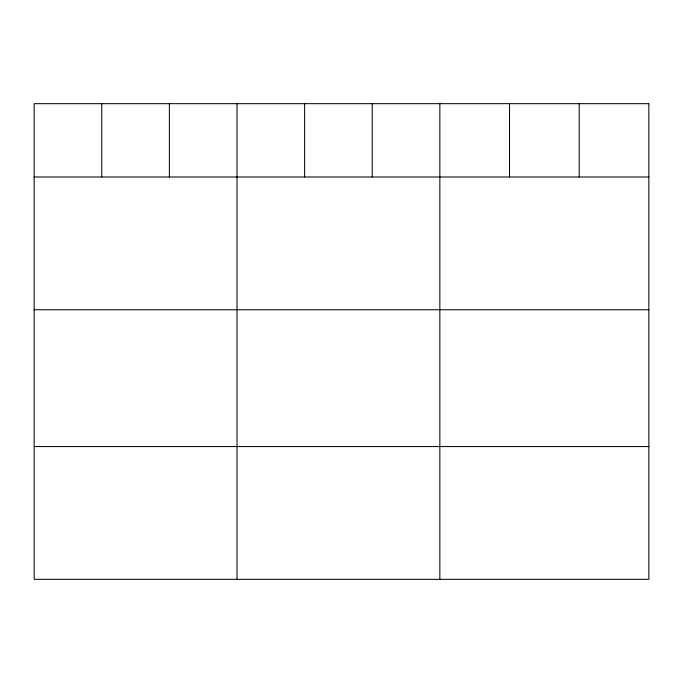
<?xml version="1.0" encoding="UTF-8"?>
<svg xmlns="http://www.w3.org/2000/svg" width="683" height="683" viewBox="0 0 683 683"><rect width="100%" height="100%" fill="white"/><g stroke="black" fill="none" stroke-linecap="round" stroke-linejoin="round"><path stroke-width="1.02" d="M34.15 176.991L648.85 176.991M34.15 309.758L648.85 309.758M34.15 446.554L648.85 446.554M579.184 103.671L579.184 176.991M509.518 103.671L509.518 176.991M439.852 103.671L439.852 579.329M372.235 103.671L372.235 176.991M304.618 103.671L304.618 176.991M237.001 103.671L237.001 579.329M169.384 103.671L169.384 176.991M101.767 103.671L101.767 176.991M648.85 103.671L34.15 103.671L34.15 579.329L648.85 579.329L648.85 103.671"/></g></svg>
